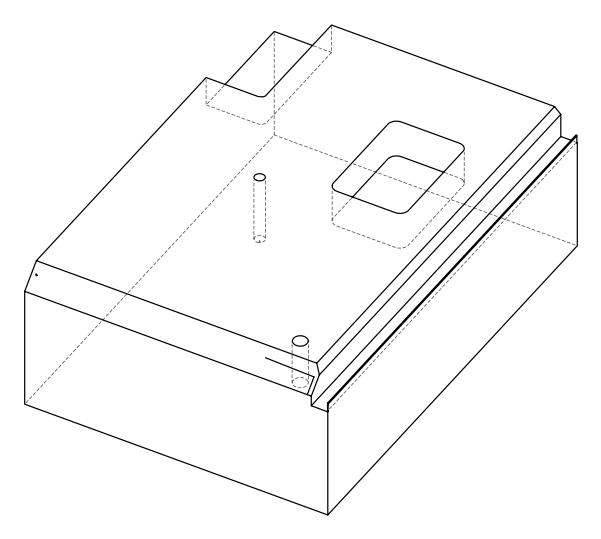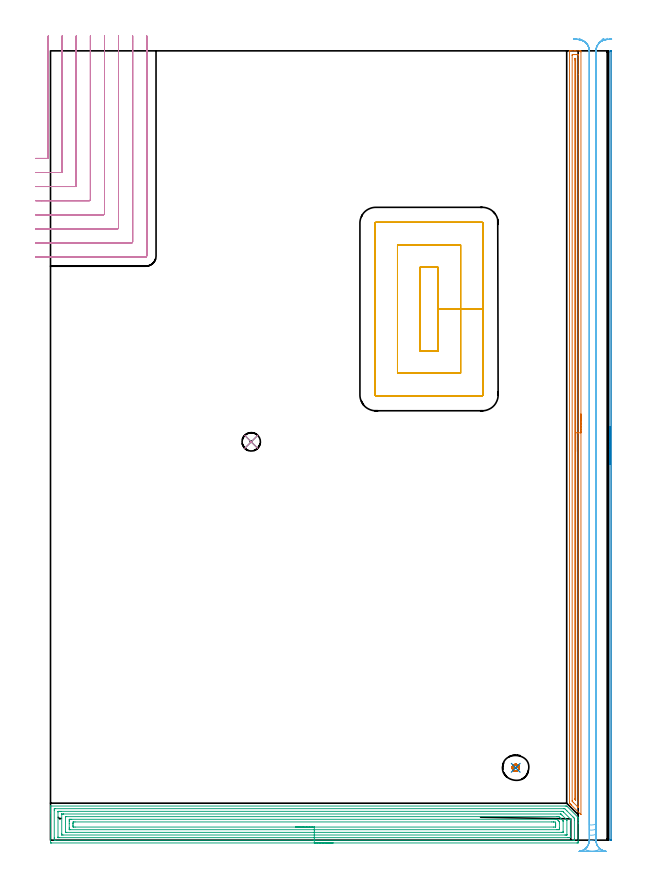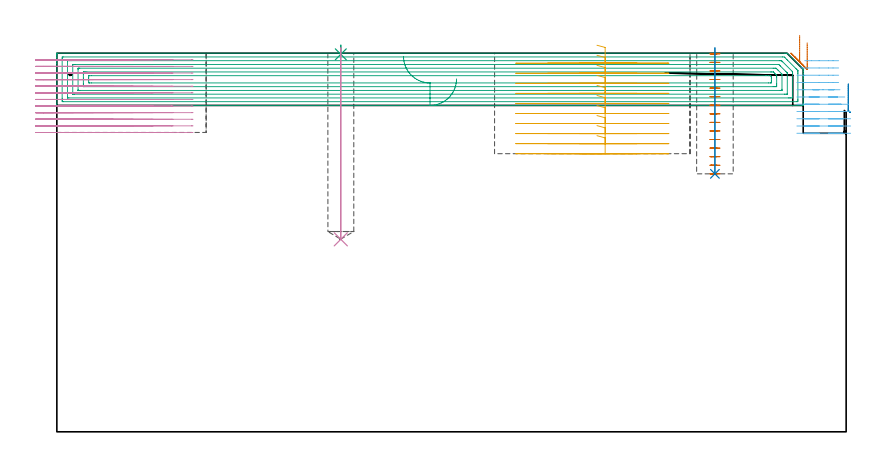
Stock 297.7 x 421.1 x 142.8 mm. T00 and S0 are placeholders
(PLAN: 10 operations, 7 tool changes, 91 min)
(1 AREA_MILL | FG_CHAMFER_SURFACE | UGT0205_001 | 9.86 min | 22833 mm3)
(2 AREA_MILL_1 | FG_CHAMFER_SURFACE_1 | UGT0205_001 | 3.51 min | 67674 mm3)
(3 AREA_MILL_2 | FG_CHAMFER_SURFACE_2 | UGT0205_001 | 16.09 min | 55456 mm3)
(4 MILL_CORNER_NOTCH_RECTANGULAR | CORNER_NOTCH_RECTANGULAR | NXT0201_010 | Follow Part, ap 2.5, ae 75% | 26.49 min | 193244 mm3)
(5 MILL_RECTANGULAR_POCKET | POCKET_RECTANGULAR_STRAIGHT | NXT0201_012 | Follow Part, ap 4, ae 75% | 13.84 min | 300823 mm3)
(6 MILL_RECTANGULAR_SLOT | SLOT_RECTANGULAR | NXT0201_011 | Follow Part, ap 3, ae 75% | 19.52 min | 119757 mm3)
(7 MILL_BLIND_HOLE_FROM_SOLID_MATERIAL | STEP1POCKET | NXT0201_010 | Spiral | 1.15 min | 6772 mm3)
(8 BORE_BLIND_HOLE | STEP1POCKET | UGT0332_073 | 0.19 min | 44 mm3)
(9 SPOT_DRILL | STEP1POCKET_1 | NXT0321_9005460120000 | 0.03 min | 23 mm3)
(10 DRILL_BLIND_HOLE_INTO_CENTER | STEP1POCKET_1 | UGT0301_212 | 0.29 min | 5109 mm3)
(TOOL UGT0205_001 | Chamfer Mill 20 x 3 x 45 deg. | D20 FL50 Z2)
(TOOL NXT0201_010 | ENDMILL 10mm [2P460-1000-NA 1630] | D10 FL30 Z6)
(TOOL NXT0201_012 | ENDMILL 16mm [2P460-1600-NA 1630] | D16 FL38 Z6)
(TOOL NXT0201_011 | ENDMILL 12mm [2P460-1200-NA 1630] | D12 FL38 Z6)
(TOOL UGT0332_073 | 13.8 mm Rough Boring Bar | D13.8)
(TOOL NXT0321_9005460120000 | NC Spot Drill, 142deg, 12mm, Carbide, Uncoated | D12 PA142 FL30 Z2)
(TOOL UGT0301_212 | Twist Drill 9.8 mm | D9.8 PA118 FL83 Z2)
(OP 1 AREA_MILL)
G17 G21 G94 G90
T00 M6
G54
G17 G0 G90 X283. Y227.35 S1061 M3
G43 Z152.8 H0
Z146.7
G94 G1 Y227.312 Z145.828 F250.
Y227.198 Z144.963
Y227.009 Z144.112
Y226.747 Z143.28
Y226.413 Z142.474
Y226.01 Z141.7
Y225.542 Z140.964
Y225.01 Z140.272
Y224.421 Z139.629
Y223.778 Z139.04
Y223.086 Z138.508
Y222.35 Z138.04
Y221.576 Z137.637
Y220.77 Z137.303
Y219.938 Z137.041
Y219.086 Z136.852
Y218.222 Z136.738
Y217.35 Z136.7
Y13.765
X282.993 Y13.619 Z136.706
X282.835 Y13.765 Z136.865
X282.814 Y13.786 Z136.886
X277.923 Y18.677 Z141.775
X277.753 Y18.844 Z141.941
X277.589 Y19.01 Z142.109
X277.476 Y19.123 Z142.222
X277.314 Y19.284 Z142.381
X277.17 Y19.429 Z142.527
X277.03 Y19.569 Z142.668
X276.905 Y19.696 Z142.791
X276.9 Y20.462 Z142.8
Y420.935
X276.906 Y421.09 Z142.793
X277.207 Y421.1 Z142.493
X277.541 Z142.158
X278.192 Z141.502
X279.397 Z140.3
X279.95 Z139.744
X282.31 Z137.386
X282.586 Y421.097 Z137.11
X282.992 Y421.09 Z136.705
X282.996 Y420.904 Z136.702
X282.999 Y420.488 Z136.701
X283. Y217.35 Z136.7
X281.586 Z138.114
X281.585 Y17.908 Z138.115
X281.584 Y17.784 Z138.116
X281.58 Y17.531 Z138.12
X281.579 Y17.485 Z138.121
X281.544 Y17.514 Z138.156
X281.501 Y17.553 Z138.199
X281.267 Y17.784 Z138.433
X279.071 Y19.979 Z140.629
X278.591 Y20.462 Z141.109
X278.427 Y20.635 Z141.273
X278.321 Y20.756 Z141.379
X278.319 Y20.847 Z141.381
X278.315 Y21.231 Z141.385
Y418.578
X278.316 Y418.702 Z141.384
X278.321 Y419.077 Z141.379
X278.687 Y419.093 Z141.013
X279.071 Y419.097 Z140.629
X279.559 Y419.1 Z140.141
X280.437 Z139.263
X281.316 Z138.384
X281.507 Y419.098 Z138.193
X281.537 Y419.096 Z138.163
X281.567 Y419.09 Z138.133
X281.579 Y419.083 Z138.121
X281.58 Y419.06 Z138.12
X281.585 Y418.827 Z138.115
X281.586 Y408.531 Z138.114
Y217.35
X280.172 Z139.528
X280.171 Y22.024 Z139.529
X280.167 Y21.355 Z139.533
X280.166 Y21.351 Z139.534
X280.151 Y21.355 Z139.549
X279.95 Y21.553 Z139.75
X279.781 Y21.728 Z139.919
X279.741 Y21.77 Z139.959
X279.735 Y21.874 Z139.965
X279.732 Y22.023 Z139.968
X279.729 Y22.248 Z139.971
Y416.248
X279.731 Y416.916 Z139.969
X279.733 Y417.028 Z139.967
X279.735 Y417.077 Z139.965
X279.777 Y417.092 Z139.923
X279.95 Z139.75
X280.13 Y417.09 Z139.57
X280.165 Y417.083 Z139.535
X280.168 Y417.051 Z139.532
X280.17 Y416.991 Z139.53
X280.171 Y416.916 Z139.529
X280.172 Y416.691 Z139.528
Y217.35
Y216.478 Z139.566
Y215.614 Z139.68
Y214.762 Z139.869
Y213.93 Z140.131
Y213.124 Z140.465
Y212.35 Z140.868
Y211.614 Z141.337
Y210.922 Z141.868
Y210.279 Z142.457
Y209.69 Z143.101
Y209.158 Z143.793
Y208.69 Z144.528
Y208.287 Z145.302
Y207.953 Z146.108
Y207.691 Z146.94
Y207.502 Z147.792
Y207.388 Z148.657
Y207.35 Z149.528
G0 Z152.8
M5
M2
(OP 2 AREA_MILL_1)
G17 G21 G94 G90
T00 M6
G54
G17 G0 G90 X298.5 Y200.55 S1061 M3
G43 Z152.8 H0
Z131.2
G94 G1 Y200.588 Z130.328 F250.
Y200.702 Z129.463
Y200.891 Z128.612
Y201.153 Z127.78
Y201.487 Z126.974
Y201.89 Z126.2
Y202.359 Z125.464
Y202.89 Z124.772
Y203.479 Z124.129
Y204.122 Z123.54
Y204.814 Z123.008
Y205.55 Z122.54
Y206.324 Z122.137
Y207.13 Z121.803
Y207.962 Z121.541
Y208.814 Z121.352
Y209.678 Z121.238
Y210.55 Z121.2
Y420.929
X298.502 Y421.09 Z121.188
X298.633 Y421.098 Z121.06
X298.768 Y421.1 Z120.931
X299.056 Z120.644
X299.194 Y421.09 Z120.505
X299.2 Y421.063 Z120.5
Y0.031
X299.194 Y0.01 Z120.505
X299.084 Y0. Z120.615
X298.768 Z120.931
X298.633 Y0.002 Z121.06
X298.503 Y0.01 Z121.188
X298.5 Y0.171 Z121.2
Y210.55
Y211.422 Z121.238
Y212.287 Z121.352
Y213.138 Z121.541
Y213.97 Z121.803
Y214.776 Z122.137
Y215.55 Z122.54
Y216.286 Z123.008
Y216.978 Z123.54
Y217.621 Z124.129
Y218.211 Z124.772
Y218.742 Z125.464
Y219.21 Z126.2
Y219.613 Z126.974
Y219.947 Z127.78
Y220.209 Z128.612
Y220.398 Z129.463
Y220.512 Z130.328
Y220.55 Z131.2
G0 Z152.8
M5
M2
(OP 3 AREA_MILL_2)
G17 G21 G94 G90
T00 M6
G54
G17 G0 G90 X150.75 Y-1.5 S1061 M3
G43 Z152.8 H0
Z133.1
G94 G1 X150.712 Z132.228 F250.
X150.598 Z131.364
X150.409 Z130.512
X150.147 Z129.68
X149.813 Z128.874
X149.41 Z128.1
X148.942 Z127.364
X148.41 Z126.672
X147.821 Z126.029
X147.178 Z125.44
X146.486 Z124.908
X145.75 Z124.44
X144.976 Z124.037
X144.17 Z123.703
X143.338 Z123.441
X142.486 Z123.252
X141.622 Z123.138
X140.75 Z123.1
X0.608
X0.248 Y-1.496 Z123.102
X0.01 Y-1.492 Z123.106
X0. Y-1.25 Z123.347
Y14.4 Z138.996
Y15.005 Z139.599
Y15.571 Z140.168
Y15.892 Z140.488
Y16.458 Z141.054
Y16.779 Z141.374
Y17.422 Z142.021
Y17.814 Z142.413
X0.007 Y18.169 Z142.76
X0.01 Y18.197 Z142.788
X0.162 Y18.2 Z142.8
X274.644
X275.395 Y18.195 Z142.791
X275.485 Y18.115 Z142.715
X281.421 Y12.179 Z136.777
X281.49 Y12.099 Z136.695
X281.5 Y12.022 Z136.62
Y11.899 Z136.498
Y11.211 Z135.81
Y10.568 Z135.163
Y9.36 Z133.957
Y8.794 Z133.388
Y-0.684 Z123.914
X281.498 Y-0.967 Z123.631
X281.492 Y-1.492 Z123.106
X281.423 Y-1.494 Z123.103
X280.892 Y-1.5 Z123.1
X140.75
Y-0.086 Z124.514
X2.4
X2.01 Y-0.079 Z124.521
X2.002 Y0.309 Z124.909
X2.001 Y0.808 Z125.408
X2. Y1.199 Z125.799
X2.001 Y15.892 Z140.492
X2.002 Y16.281 Z140.881
X2.01 Y16.779 Z141.379
X2.393 Y16.786 Z141.386
X273.745
X274.359 Y16.779 Z141.379
X274.644 Y16.503 Z141.103
X275.258 Y15.892 Z140.492
X275.536 Y15.614 Z140.214
X278.807 Y12.343 Z136.943
X279.107 Y12.042 Z136.642
X279.396 Y11.746 Z136.346
X279.466 Y11.672 Z136.272
X279.49 Y11.632 Z136.232
X279.494 Y11.586 Z136.186
X279.498 Y11.456 Z136.056
X279.5 Y11.065 Z135.665
Y10.568 Z135.168
X279.499 Y0.808 Z125.408
X279.498 Y0.419 Z125.019
X279.49 Y-0.079 Z124.521
X279.107 Y-0.086 Z124.514
X140.75
Y1.328 Z125.928
X4.547 Y1.329 Z125.929
X4.178 Y1.33 Z125.93
X4.056 Y1.333 Z125.933
X4.02 Y1.335 Z125.935
X4.01 Y1.4 Z126.
X4.004 Y1.518 Z126.118
X4.001 Y1.695 Z126.295
Y15.005 Z139.605
X4.002 Y15.18 Z139.78
X4.01 Y15.353 Z139.953
X4.178 Y15.364 Z139.964
X4.704 Y15.37 Z139.97
X5.071 Y15.371 Z139.971
X5.595
X272.49
X272.859 Y15.37 Z139.97
X273.227 Y15.365 Z139.965
X273.326 Y15.363 Z139.963
X273.378 Y15.315 Z139.915
X273.486 Y15.212 Z139.812
X273.696 Y15.005 Z139.605
X273.751 Y14.95 Z139.55
X277.322 Y11.379 Z135.979
X277.422 Y11.276 Z135.876
X277.469 Y11.224 Z135.824
X277.49 Y11.199 Z135.799
X277.493 Y11.1 Z135.7
X277.499 Y10.746 Z135.346
X277.5 Y10.568 Z135.168
X277.499 Y1.695 Z126.295
X277.498 Y1.52 Z126.12
X277.49 Y1.347 Z125.947
X277.322 Y1.335 Z125.935
X276.796 Y1.33 Z125.93
X276.429 Y1.329 Z125.929
X275.905 Y1.328 Z125.928
X140.75
Y2.743 Z127.343
X6.694
X6.086 Y2.748 Z127.348
X6.021 Y2.749 Z127.349
X6.01 Y2.832 Z127.432
X6. Y3.47 Z128.07
X6.001 Y13.656 Z138.256
X6.003 Y13.868 Z138.468
X6.006 Y13.921 Z138.521
X6.009 Y13.944 Z138.544
X6.023 Y13.95 Z138.55
X6.129 Y13.953 Z138.553
X6.856 Y13.957 Z138.557
X7.017
X272.127
X272.218 Y13.955 Z138.555
X272.263 Y13.953 Z138.553
X272.281 Y13.951 Z138.551
X272.351 Y13.888 Z138.488
X272.692 Y13.556 Z138.156
X272.859 Y13.392 Z137.992
X274.945 Y11.305 Z135.905
X275.236 Y11.009 Z135.609
X275.424 Y10.815 Z135.415
X275.49 Y10.735 Z135.335
X275.493 Y10.71 Z135.31
X275.499 Y10.605 Z135.205
Y3.044 Z127.644
X275.497 Y2.832 Z127.432
X275.494 Y2.779 Z127.379
X275.491 Y2.756 Z127.356
X275.477 Y2.75 Z127.35
X275.371 Y2.747 Z127.347
X274.644 Y2.743 Z127.343
X274.483
X140.75
Y4.157 Z128.757
X8.641
X8.44 Y4.159 Z128.759
X8.038 Y4.164 Z128.764
X8.009 Y4.168 Z128.768
X8.006 Y4.179 Z128.779
X8.003 Y4.21 Z128.81
X8.001 Y4.266 Z128.866
X8. Y4.357 Z128.957
Y12.093 Z136.693
X8.003 Y12.343 Z136.943
X8.008 Y12.502 Z137.102
X8.01 Y12.535 Z137.135
X8.105 Y12.538 Z137.138
X8.239 Y12.541 Z137.141
X8.44 Y12.543 Z137.143
X8.641
X270.181
X270.875 Y12.54 Z137.14
X271.073 Y12.536 Z137.136
X271.261 Y12.528 Z137.128
X271.452 Y12.343 Z136.943
X271.966 Y11.835 Z136.435
X273.232 Y10.568 Z135.168
X273.353 Y10.442 Z135.042
X273.447 Y10.342 Z134.942
X273.49 Y10.287 Z134.887
X273.492 Y10.249 Z134.849
X273.499 Y9.932 Z134.532
X273.5 Y4.607 Z129.207
X273.497 Y4.357 Z128.957
X273.492 Y4.198 Z128.798
X273.49 Y4.165 Z128.765
X273.395 Y4.162 Z128.762
X273.261 Y4.159 Z128.759
X273.06 Y4.157 Z128.757
X272.859
X140.75
Y5.571 Z130.171
X10.427
X10.096 Y5.573 Z130.173
X10.041 Y5.575 Z130.175
X10.017 Y5.578 Z130.178
X10.01 Y5.586 Z130.186
X10.004 Y5.665 Z130.265
X10.001 Y6.132 Z130.732
X10. Y6.556 Z131.156
Y8.794 Z133.394
Y10.105 Z134.705
X10.002 Y10.568 Z135.168
X10.006 Y10.987 Z135.587
X10.014 Y11.122 Z135.722
X10.145 Y11.124 Z135.724
X10.427 Y11.127 Z135.727
X10.756 Y11.129 Z135.729
X11.319
X269.288
X269.618 Y11.128 Z135.728
X270.181 Y11.123 Z135.723
X270.213 Y11.122 Z135.722
X270.249 Y11.091 Z135.691
X270.328 Y11.018 Z135.618
X270.482 Y10.868 Z135.468
X270.784 Y10.568 Z135.168
X271.073 Y10.279 Z134.879
X271.371 Y9.978 Z134.578
X271.442 Y9.902 Z134.502
X271.476 Y9.864 Z134.464
X271.49 Y9.821 Z134.421
X271.493 Y9.681 Z134.281
X271.499 Y9.258 Z133.858
X271.5 Y6.595 Z131.195
X271.498 Y6.132 Z130.732
X271.494 Y5.713 Z130.313
X271.486 Y5.578 Z130.178
X271.355 Y5.576 Z130.176
X271.073 Y5.573 Z130.173
X270.744 Y5.571 Z130.171
X270.181
X140.75
Y6.985 Z131.585
X13.105
X12.243 Y6.988 Z131.588
X12.212 Y6.991 Z131.591
X12.01 Y7.019 Z131.619
X12.004 Y7.226 Z131.826
X12.001 Y7.906 Z132.506
X12. Y8.117 Z132.717
X12.001 Y8.794 Z133.394
Y9.003 Z133.603
X12.01 Y9.681 Z134.281
X12.184 Y9.709 Z134.309
X12.212 Y9.711 Z134.311
X13.071 Y9.715 Z134.315
X267.469
X268.362 Y9.714 Z134.314
X268.395 Y9.713 Z134.313
X269.209 Y9.681 Z134.281
X269.288 Y9.608 Z134.208
X269.484 Y9.406 Z134.006
X269.494 Y9.004 Z133.604
X269.498 Y8.794 Z133.394
X269.5 Y8.583 Z133.183
X269.499 Y7.906 Z132.506
Y7.697 Z132.297
X269.49 Y7.019 Z131.619
X269.316 Y6.991 Z131.591
X269.288 Y6.989 Z131.589
X268.429 Y6.985 Z131.585
X140.75
X139.878 Z131.623
X139.014 Z131.737
X138.162 Z131.926
X137.33 Z132.188
X136.524 Z132.522
X135.75 Z132.925
X135.014 Z133.394
X134.322 Z133.925
X133.679 Z134.514
X133.09 Z135.157
X132.558 Z135.85
X132.09 Z136.585
X131.687 Z137.359
X131.353 Z138.165
X131.091 Z138.997
X130.902 Z139.849
X130.788 Z140.714
X130.75 Z141.585
G0 Z152.8
M5
M2
(OP 4 MILL_CORNER_NOTCH_RECTANGULAR)
G17 G21 G94 G90
T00 M6
G54
G17 G0 G90 X-8. Y363.7 S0 M3
G43 Z152.8 H1
Z140.308
G94 G1 X-5. F250.
X-1.695 F500.
G3 X-1.2 Y364.195 R0.5
G1 Y425.954
Y428.954 F250.
G0 Z152.8
X-8. Y356.2
Z140.308
G1 X-5.
X5.805 F500.
G3 X6.3 Y356.695 R0.5
G1 Y426.1
Y429.1 F250.
G0 Z152.8
X-8. Y348.7
Z140.308
G1 X-5.
X13.304 F500.
G3 X13.8 Y349.196 R0.5
G1 Y426.1
Y429.1 F250.
G0 Z152.8
X-8. Y341.2
Z140.308
G1 X-5.
X20.804 F500.
G3 X21.3 Y341.696 R0.5
G1 Y426.1
Y429.1 F250.
G0 Z152.8
X-8. Y333.7
Z140.308
G1 X-5.
X28.304 F500.
G3 X28.8 Y334.196 R0.5
G1 Y426.1
Y429.1 F250.
G0 Z152.8
X-8. Y326.2
Z140.308
G1 X-5.
X35.804 F500.
G3 X36.3 Y326.696 R0.5
G1 Y426.1
Y429.1 F250.
G0 Z152.8
X-8. Y318.7
Z140.308
G1 X-5.
X43.304 F500.
G3 X43.8 Y319.196 R0.5
G1 Y426.1
Y429.1 F250.
G0 Z152.8
X-8. Y311.2
Z140.308
G1 X-5.
X50.803 F500.
G3 X51.3 Y311.697 R0.5
G1 Y426.1
Y429.1 F250.
G0 Z152.8
X-8. Y363.7
Z137.817
G1 X-5.
X-1.695 F500.
G3 X-1.2 Y364.195 R0.5
G1 Y425.954
Y428.954 F250.
G0 Z152.8
X-8. Y356.2
Z137.817
G1 X-5.
X5.805 F500.
G3 X6.3 Y356.695 R0.5
G1 Y426.1
Y429.1 F250.
G0 Z152.8
X-8. Y348.7
Z137.817
G1 X-5.
X13.304 F500.
G3 X13.8 Y349.196 R0.5
G1 Y426.1
Y429.1 F250.
G0 Z152.8
X-8. Y341.2
Z137.817
G1 X-5.
X20.804 F500.
G3 X21.3 Y341.696 R0.5
G1 Y426.1
Y429.1 F250.
G0 Z152.8
X-8. Y333.7
Z137.817
G1 X-5.
X28.304 F500.
G3 X28.8 Y334.196 R0.5
G1 Y426.1
Y429.1 F250.
G0 Z152.8
X-8. Y326.2
Z137.817
G1 X-5.
X35.804 F500.
G3 X36.3 Y326.696 R0.5
G1 Y426.1
Y429.1 F250.
G0 Z152.8
X-8. Y318.7
Z137.817
G1 X-5.
X43.304 F500.
G3 X43.8 Y319.196 R0.5
G1 Y426.1
Y429.1 F250.
G0 Z152.8
X-8. Y311.2
Z137.817
G1 X-5.
X50.803 F500.
G3 X51.3 Y311.697 R0.5
G1 Y426.1
Y429.1 F250.
G0 Z152.8
X-8. Y363.7
Z135.325
G1 X-5.
X-1.695 F500.
G3 X-1.2 Y364.195 R0.5
G1 Y425.954
Y428.954 F250.
G0 Z152.8
X-8. Y356.2
Z135.325
G1 X-5.
X5.805 F500.
G3 X6.3 Y356.695 R0.5
G1 Y426.1
Y429.1 F250.
G0 Z152.8
X-8. Y348.7
Z135.325
G1 X-5.
X13.304 F500.
G3 X13.8 Y349.196 R0.5
G1 Y426.1
Y429.1 F250.
G0 Z152.8
X-8. Y341.2
Z135.325
G1 X-5.
X20.804 F500.
G3 X21.3 Y341.696 R0.5
G1 Y426.1
Y429.1 F250.
G0 Z152.8
X-8. Y333.7
Z135.325
G1 X-5.
X28.304 F500.
G3 X28.8 Y334.196 R0.5
G1 Y426.1
Y429.1 F250.
G0 Z152.8
X-8. Y326.2
Z135.325
G1 X-5.
X35.804 F500.
G3 X36.3 Y326.696 R0.5
G1 Y426.1
Y429.1 F250.
G0 Z152.8
X-8. Y318.7
Z135.325
G1 X-5.
X43.304 F500.
G3 X43.8 Y319.196 R0.5
G1 Y426.1
Y429.1 F250.
G0 Z152.8
X-8. Y311.2
Z135.325
G1 X-5.
X50.803 F500.
G3 X51.3 Y311.697 R0.5
G1 Y426.1
Y429.1 F250.
G0 Z152.8
X-8. Y363.7
Z132.833
G1 X-5.
X-1.695 F500.
G3 X-1.2 Y364.195 R0.5
G1 Y425.954
Y428.954 F250.
G0 Z152.8
X-8. Y356.2
Z132.833
G1 X-5.
X5.805 F500.
G3 X6.3 Y356.695 R0.5
G1 Y426.1
Y429.1 F250.
G0 Z152.8
X-8. Y348.7
Z132.833
G1 X-5.
X13.304 F500.
G3 X13.8 Y349.196 R0.5
G1 Y426.1
Y429.1 F250.
G0 Z152.8
X-8. Y341.2
Z132.833
G1 X-5.
X20.804 F500.
G3 X21.3 Y341.696 R0.5
G1 Y426.1
Y429.1 F250.
G0 Z152.8
X-8. Y333.7
Z132.833
G1 X-5.
X28.304 F500.
G3 X28.8 Y334.196 R0.5
G1 Y426.1
Y429.1 F250.
G0 Z152.8
X-8. Y326.2
Z132.833
G1 X-5.
X35.804 F500.
G3 X36.3 Y326.696 R0.5
G1 Y426.1
Y429.1 F250.
G0 Z152.8
X-8. Y318.7
Z132.833
G1 X-5.
X43.304 F500.
G3 X43.8 Y319.196 R0.5
G1 Y426.1
Y429.1 F250.
G0 Z152.8
X-8. Y311.2
Z132.833
G1 X-5.
X50.803 F500.
G3 X51.3 Y311.697 R0.5
G1 Y426.1
Y429.1 F250.
G0 Z152.8
X-8. Y363.7
Z130.342
G1 X-5.
X-1.695 F500.
G3 X-1.2 Y364.195 R0.5
G1 Y425.954
Y428.954 F250.
G0 Z152.8
X-8. Y356.2
Z130.342
G1 X-5.
X5.805 F500.
G3 X6.3 Y356.695 R0.5
G1 Y426.1
Y429.1 F250.
G0 Z152.8
X-8. Y348.7
Z130.342
G1 X-5.
X13.304 F500.
G3 X13.8 Y349.196 R0.5
G1 Y426.1
Y429.1 F250.
G0 Z152.8
X-8. Y341.2
Z130.342
G1 X-5.
X20.804 F500.
G3 X21.3 Y341.696 R0.5
G1 Y426.1
Y429.1 F250.
G0 Z152.8
X-8. Y333.7
Z130.342
G1 X-5.
X28.304 F500.
G3 X28.8 Y334.196 R0.5
G1 Y426.1
Y429.1 F250.
G0 Z152.8
X-8. Y326.2
Z130.342
G1 X-5.
X35.804 F500.
G3 X36.3 Y326.696 R0.5
G1 Y426.1
Y429.1 F250.
G0 Z152.8
X-8. Y318.7
Z130.342
G1 X-5.
X43.304 F500.
G3 X43.8 Y319.196 R0.5
G1 Y426.1
Y429.1 F250.
G0 Z152.8
X-8. Y311.2
Z130.342
G1 X-5.
X50.803 F500.
G3 X51.3 Y311.697 R0.5
G1 Y426.1
Y429.1 F250.
G0 Z152.8
X-8. Y363.7
Z127.85
G1 X-5.
X-1.695 F500.
G3 X-1.2 Y364.195 R0.5
G1 Y425.954
Y428.954 F250.
G0 Z152.8
X-8. Y356.2
Z127.85
G1 X-5.
X5.805 F500.
G3 X6.3 Y356.695 R0.5
G1 Y426.1
Y429.1 F250.
G0 Z152.8
X-8. Y348.7
Z127.85
G1 X-5.
X13.304 F500.
G3 X13.8 Y349.196 R0.5
G1 Y426.1
Y429.1 F250.
G0 Z152.8
X-8. Y341.2
Z127.85
G1 X-5.
X20.804 F500.
G3 X21.3 Y341.696 R0.5
G1 Y426.1
Y429.1 F250.
G0 Z152.8
X-8. Y333.7
Z127.85
G1 X-5.
X28.304 F500.
G3 X28.8 Y334.196 R0.5
G1 Y426.1
Y429.1 F250.
G0 Z152.8
X-8. Y326.2
Z127.85
G1 X-5.
X35.804 F500.
G3 X36.3 Y326.696 R0.5
G1 Y426.1
Y429.1 F250.
G0 Z152.8
X-8. Y318.7
Z127.85
G1 X-5.
X43.303 F500.
G3 X43.8 Y319.197 R0.5
G1 Y426.1
Y429.1 F250.
G0 Z152.8
X-8. Y311.2
Z127.85
G1 X-5.
X50.803 F500.
G3 X51.3 Y311.697 R0.5
G1 Y426.1
Y429.1 F250.
G0 Z152.8
X-8. Y363.7
Z125.358
G1 X-5.
X-1.695 F500.
G3 X-1.2 Y364.195 R0.5
G1 Y425.954
Y428.954 F250.
G0 Z152.8
X-8. Y356.2
Z125.358
G1 X-5.
X5.805 F500.
G3 X6.3 Y356.695 R0.5
G1 Y426.1
Y429.1 F250.
G0 Z152.8
X-8. Y348.7
Z125.358
G1 X-5.
X13.304 F500.
G3 X13.8 Y349.196 R0.5
G1 Y426.1
Y429.1 F250.
G0 Z152.8
X-8. Y341.2
Z125.358
G1 X-5.
X20.804 F500.
G3 X21.3 Y341.696 R0.5
G1 Y426.1
Y429.1 F250.
G0 Z152.8
X-8. Y333.7
Z125.358
G1 X-5.
X28.304 F500.
G3 X28.8 Y334.196 R0.5
G1 Y426.1
Y429.1 F250.
G0 Z152.8
X-8. Y326.2
Z125.358
G1 X-5.
X35.804 F500.
G3 X36.3 Y326.696 R0.5
G1 Y426.1
Y429.1 F250.
G0 Z152.8
X-8. Y318.7
Z125.358
G1 X-5.
X43.303 F500.
G3 X43.8 Y319.197 R0.5
G1 Y426.1
Y429.1 F250.
G0 Z152.8
X-8. Y311.2
Z125.358
G1 X-5.
X50.803 F500.
G3 X51.3 Y311.697 R0.5
G1 Y426.1
Y429.1 F250.
G0 Z152.8
X-8. Y363.7
Z122.867
G1 X-5.
X-1.695 F500.
G3 X-1.2 Y364.195 R0.5
G1 Y425.954
Y428.954 F250.
G0 Z152.8
X-8. Y356.2
Z122.867
G1 X-5.
X5.805 F500.
G3 X6.3 Y356.695 R0.5
G1 Y426.1
Y429.1 F250.
G0 Z152.8
X-8. Y348.7
Z122.867
G1 X-5.
X13.304 F500.
G3 X13.8 Y349.196 R0.5
G1 Y426.1
Y429.1 F250.
G0 Z152.8
X-8. Y341.2
Z122.867
G1 X-5.
X20.804 F500.
G3 X21.3 Y341.696 R0.5
G1 Y426.1
Y429.1 F250.
G0 Z152.8
X-8. Y333.7
Z122.867
G1 X-5.
X28.304 F500.
G3 X28.8 Y334.196 R0.5
G1 Y426.1
Y429.1 F250.
G0 Z152.8
X-8. Y326.2
Z122.867
G1 X-5.
X35.804 F500.
G3 X36.3 Y326.696 R0.5
G1 Y426.1
Y429.1 F250.
G0 Z152.8
X-8. Y318.7
Z122.867
G1 X-5.
X43.304 F500.
G3 X43.8 Y319.196 R0.5
G1 Y426.1
Y429.1 F250.
G0 Z152.8
X-8. Y311.2
Z122.867
G1 X-5.
X50.803 F500.
G3 X51.3 Y311.697 R0.5
G1 Y426.1
Y429.1 F250.
G0 Z152.8
X-8. Y363.7
Z120.375
G1 X-5.
X-1.695 F500.
G3 X-1.2 Y364.195 R0.5
G1 Y425.954
Y428.954 F250.
G0 Z152.8
X-8. Y356.2
Z120.375
G1 X-5.
X5.805 F500.
G3 X6.3 Y356.695 R0.5
G1 Y426.1
Y429.1 F250.
G0 Z152.8
X-8. Y348.7
Z120.375
G1 X-5.
X13.304 F500.
G3 X13.8 Y349.196 R0.5
G1 Y426.1
Y429.1 F250.
G0 Z152.8
X-8. Y341.2
Z120.375
G1 X-5.
X20.804 F500.
G3 X21.3 Y341.696 R0.5
G1 Y426.1
Y429.1 F250.
G0 Z152.8
X-8. Y333.7
Z120.375
G1 X-5.
X28.304 F500.
G3 X28.8 Y334.196 R0.5
G1 Y426.1
Y429.1 F250.
G0 Z152.8
X-8. Y326.2
Z120.375
G1 X-5.
X35.804 F500.
G3 X36.3 Y326.696 R0.5
G1 Y426.1
Y429.1 F250.
G0 Z152.8
X-8. Y318.7
Z120.375
G1 X-5.
X43.304 F500.
G3 X43.8 Y319.196 R0.5
G1 Y426.1
Y429.1 F250.
G0 Z152.8
X-8. Y311.2
Z120.375
G1 X-5.
X50.803 F500.
G3 X51.3 Y311.697 R0.5
G1 Y426.1
Y429.1 F250.
G0 Z152.8
X-8. Y363.7
Z117.883
G1 X-5.
X-1.695 F500.
G3 X-1.2 Y364.195 R0.5
G1 Y425.954
Y428.954 F250.
G0 Z152.8
X-8. Y356.2
Z117.883
G1 X-5.
X5.805 F500.
G3 X6.3 Y356.695 R0.5
G1 Y426.1
Y429.1 F250.
G0 Z152.8
X-8. Y348.7
Z117.883
G1 X-5.
X13.304 F500.
G3 X13.8 Y349.196 R0.5
G1 Y426.1
Y429.1 F250.
G0 Z152.8
X-8. Y341.2
Z117.883
G1 X-5.
X20.804 F500.
G3 X21.3 Y341.696 R0.5
G1 Y426.1
Y429.1 F250.
G0 Z152.8
X-8. Y333.7
Z117.883
G1 X-5.
X28.304 F500.
G3 X28.8 Y334.196 R0.5
G1 Y426.1
Y429.1 F250.
G0 Z152.8
X-8. Y326.2
Z117.883
G1 X-5.
X35.804 F500.
G3 X36.3 Y326.696 R0.5
G1 Y426.1
Y429.1 F250.
G0 Z152.8
X-8. Y318.7
Z117.883
G1 X-5.
X43.304 F500.
G3 X43.8 Y319.196 R0.5
G1 Y426.1
Y429.1 F250.
G0 Z152.8
X-8. Y311.2
Z117.883
G1 X-5.
X50.803 F500.
G3 X51.3 Y311.697 R0.5
G1 Y426.1
Y429.1 F250.
G0 Z152.8
X-8. Y363.7
Z115.392
G1 X-5.
X-1.695 F500.
G3 X-1.2 Y364.195 R0.5
G1 Y425.954
Y428.954 F250.
G0 Z152.8
X-8. Y356.2
Z115.392
G1 X-5.
X5.805 F500.
G3 X6.3 Y356.695 R0.5
G1 Y426.1
Y429.1 F250.
G0 Z152.8
X-8. Y348.7
Z115.392
G1 X-5.
X13.304 F500.
G3 X13.8 Y349.196 R0.5
G1 Y426.1
Y429.1 F250.
G0 Z152.8
X-8. Y341.2
Z115.392
G1 X-5.
X20.804 F500.
G3 X21.3 Y341.696 R0.5
G1 Y426.1
Y429.1 F250.
G0 Z152.8
X-8. Y333.7
Z115.392
G1 X-5.
X28.304 F500.
G3 X28.8 Y334.196 R0.5
G1 Y426.1
Y429.1 F250.
G0 Z152.8
X-8. Y326.2
Z115.392
G1 X-5.
X35.804 F500.
G3 X36.3 Y326.696 R0.5
G1 Y426.1
Y429.1 F250.
G0 Z152.8
X-8. Y318.7
Z115.392
G1 X-5.
X43.304 F500.
G3 X43.8 Y319.196 R0.5
G1 Y426.1
Y429.1 F250.
G0 Z152.8
X-8. Y311.2
Z115.392
G1 X-5.
X50.803 F500.
G3 X51.3 Y311.697 R0.5
G1 Y426.1
Y429.1 F250.
G0 Z152.8
X-8. Y363.7
Z112.9
G1 X-5.
X-1.695 F500.
G3 X-1.2 Y364.195 R0.5
G1 Y425.954
Y428.954 F250.
G0 Z152.8
X-8. Y356.2
Z112.9
G1 X-5.
X5.805 F500.
G3 X6.3 Y356.695 R0.5
G1 Y426.1
Y429.1 F250.
G0 Z152.8
X-8. Y348.7
Z112.9
G1 X-5.
X13.304 F500.
G3 X13.8 Y349.196 R0.5
G1 Y426.1
Y429.1 F250.
G0 Z152.8
X-8. Y341.2
Z112.9
G1 X-5.
X20.804 F500.
G3 X21.3 Y341.696 R0.5
G1 Y426.1
Y429.1 F250.
G0 Z152.8
X-8. Y333.7
Z112.9
G1 X-5.
X28.304 F500.
G3 X28.8 Y334.196 R0.5
G1 Y426.1
Y429.1 F250.
G0 Z152.8
X-8. Y326.2
Z112.9
G1 X-5.
X35.804 F500.
G3 X36.3 Y326.696 R0.5
G1 Y426.1
Y429.1 F250.
G0 Z152.8
X-8. Y318.7
Z112.9
G1 X-5.
X43.304 F500.
G3 X43.8 Y319.196 R0.5
G1 Y426.1
Y429.1 F250.
G0 Z152.8
X-8. Y311.2
Z112.9
G1 X-5.
X50.803 F500.
G3 X51.3 Y311.697 R0.5
G1 Y426.1
Y429.1 F250.
G0 Z152.8
M5
M2
(OP 5 MILL_RECTANGULAR_POCKET)
G17 G21 G94 G90
T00 M6
G54
G17 G0 G90 X203.709 Y261.1 S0 M3
G43 Z152.8 H1
Z145.8
G94 G1 X206.8 Z144.972 F250.
Y283.35 Z139.01
Y305.6 F500.
X197.1
Y261.1
X206.8
Y283.35
X218.8
Y317.6
X185.1
Y249.1
X218.8
Y283.35
X230.8
Y329.2
G3 X230.4 Y329.6 R0.4
G1 X173.5
G3 X173.1 Y329.2 R0.4
G1 Y237.5
G3 X173.5 Y237.1 R0.4
G1 X230.4
G3 X230.8 Y237.5 R0.4
G1 Y283.35
Y284.35
G0 X203.709 Y261.1 Z142.01
G1 X206.8 Z141.182 F250.
Y283.35 Z135.22
Y305.6 F500.
X197.1
Y261.1
X206.8
Y283.35
X218.8
Y317.6
X185.1
Y249.1
X218.8
Y283.35
X230.8
Y329.2
G3 X230.4 Y329.6 R0.4
G1 X173.5
G3 X173.1 Y329.2 R0.4
G1 Y237.5
G3 X173.5 Y237.1 R0.4
G1 X230.4
G3 X230.8 Y237.5 R0.4
G1 Y283.35
Y284.35
G0 X203.709 Y261.1 Z138.22
G1 X206.8 Z137.392 F250.
Y283.35 Z131.43
Y305.6 F500.
X197.1
Y261.1
X206.8
Y283.35
X218.8
Y317.6
X185.1
Y249.1
X218.8
Y283.35
X230.8
Y329.2
G3 X230.4 Y329.6 R0.4
G1 X173.5
G3 X173.1 Y329.2 R0.4
G1 Y237.5
G3 X173.5 Y237.1 R0.4
G1 X230.4
G3 X230.8 Y237.5 R0.4
G1 Y283.35
Y284.35
G0 X203.709 Y261.1 Z134.43
G1 X206.8 Z133.602 F250.
Y283.35 Z127.64
Y305.6 F500.
X197.1
Y261.1
X206.8
Y283.35
X218.8
Y317.6
X185.1
Y249.1
X218.8
Y283.35
X230.8
Y329.2
G3 X230.4 Y329.6 R0.4
G1 X173.5
G3 X173.1 Y329.2 R0.4
G1 Y237.5
G3 X173.5 Y237.1 R0.4
G1 X230.4
G3 X230.8 Y237.5 R0.4
G1 Y283.35
Y284.35
G0 X203.709 Y261.1 Z130.64
G1 X206.8 Z129.812 F250.
Y283.35 Z123.85
Y305.6 F500.
X197.1
Y261.1
X206.8
Y283.35
X218.8
Y317.6
X185.1
Y249.1
X218.8
Y283.35
X230.8
Y329.2
G3 X230.4 Y329.6 R0.4
G1 X173.5
G3 X173.1 Y329.2 R0.4
G1 Y237.5
G3 X173.5 Y237.1 R0.4
G1 X230.4
G3 X230.8 Y237.5 R0.4
G1 Y283.35
Y284.35
G0 X203.709 Y261.1 Z126.85
G1 X206.8 Z126.022 F250.
Y283.35 Z120.06
Y305.6 F500.
X197.1
Y261.1
X206.8
Y283.35
X218.8
Y317.6
X185.1
Y249.1
X218.8
Y283.35
X230.8
Y329.2
G3 X230.4 Y329.6 R0.4
G1 X173.5
G3 X173.1 Y329.2 R0.4
G1 Y237.5
G3 X173.5 Y237.1 R0.4
G1 X230.4
G3 X230.8 Y237.5 R0.4
G1 Y283.35
Y284.35
G0 X203.709 Y261.1 Z123.06
G1 X206.8 Z122.232 F250.
Y283.35 Z116.27
Y305.6 F500.
X197.1
Y261.1
X206.8
Y283.35
X218.8
Y317.6
X185.1
Y249.1
X218.8
Y283.35
X230.8
Y329.2
G3 X230.4 Y329.6 R0.4
G1 X173.5
G3 X173.1 Y329.2 R0.4
G1 Y237.5
G3 X173.5 Y237.1 R0.4
G1 X230.4
G3 X230.8 Y237.5 R0.4
G1 Y283.35
Y284.35
G0 X203.709 Y261.1 Z119.27
G1 X206.8 Z118.442 F250.
Y283.35 Z112.48
Y305.6 F500.
X197.1
Y261.1
X206.8
Y283.35
X218.8
Y317.6
X185.1
Y249.1
X218.8
Y283.35
X230.8
Y329.2
G3 X230.4 Y329.6 R0.4
G1 X173.5
G3 X173.1 Y329.2 R0.4
G1 Y237.5
G3 X173.5 Y237.1 R0.4
G1 X230.4
G3 X230.8 Y237.5 R0.4
G1 Y283.35
Y284.35
G0 X203.709 Y261.1 Z115.48
G1 X206.8 Z114.652 F250.
Y283.35 Z108.69
Y305.6 F500.
X197.1
Y261.1
X206.8
Y283.35
X218.8
Y317.6
X185.1
Y249.1
X218.8
Y283.35
X230.8
Y329.2
G3 X230.4 Y329.6 R0.4
G1 X173.5
G3 X173.1 Y329.2 R0.4
G1 Y237.5
G3 X173.5 Y237.1 R0.4
G1 X230.4
G3 X230.8 Y237.5 R0.4
G1 Y283.35
Y284.35
G0 X203.709 Y261.1 Z111.69
G1 X206.8 Z110.862 F250.
Y283.35 Z104.9
Y305.6 F500.
X197.1
Y261.1
X206.8
Y283.35
X218.8
Y317.6
X185.1
Y249.1
X218.8
Y283.35
X230.8
Y329.2
G3 X230.4 Y329.6 R0.4
G1 X173.5
G3 X173.1 Y329.2 R0.4
G1 Y237.5
G3 X173.5 Y237.1 R0.4
G1 X230.4
G3 X230.8 Y237.5 R0.4
G1 Y283.35
Y284.35
G0 Z152.8
M5
M2
(OP 6 MILL_RECTANGULAR_SLOT)
G17 G21 G94 G90
T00 M6
G54
G17 G0 G90 X282.072 Y427.784 S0 M3
G43 Z152.8 H1
Z139.964
G94 G1 X284.631 Y426.218 F250.
G2 X287.5 Y421.1 R6. F500.
G1 Y8.159
G3 X291. Y8.621 R6.
G1 Y421.1
G2 X292.75 Y425.335 R6.
G1 X294.868 Y427.46 F250.
G0 X280.454 Y427.726 Z137.227
G1 X283.314 Y426.819
G2 X287.5 Y421.1 R6. F500.
G1 Y5.415
G3 X291. Y5.877 R6.
G1 Y421.1
G2 X292.75 Y425.335 R6.
G1 X294.868 Y427.46 F250.
G0 X279.114 Y427.37 Z134.491
G1 X282.099 Y427.07
G2 X287.5 Y421.1 R6. F500.
G1 Y2.681
G3 X291. Y3.143 R6.
G1 Y421.1
G2 X292.75 Y425.335 R6.
G1 X294.868 Y427.46 F250.
G0 X279.114 Y427.37 Z131.755
G1 X282.099 Y427.07
G2 X287.5 Y421.1 R6. F500.
G1 Y0.
Y-0.065
G3 X291. Y0.397 R6.
G1 Y421.1
G2 X292.75 Y425.335 R6.
G1 X294.868 Y427.46 F250.
G0 X279.115 Y427.37 Z129.018
G1 X282.099 Y427.07
G2 X287.5 Y421.1 R6. F500.
G1 Y0.
G2 X285.147 Y-4.765 R6.
G3 X288.793 Y-6. R6.
G1 X289.181
G3 X293.091 Y-4.552 R6.
G2 X291. Y0. R6.
G1 Y421.1
G2 X293.091 Y425.652 R6.
G1 X295.367 Y427.606 F250.
G0 X279.114 Y427.37 Z126.282
G1 X282.099 Y427.07
G2 X287.5 Y421.1 R6. F500.
G1 Y0.
G2 X283.777 Y-5.551 R6.
G1 X283.766 Y-5.579
G3 X285.974 Y-6. R6.
G1 X291.918
G3 X294.459 Y-5.435 R6.
G2 X291. Y0. R6.
G1 Y421.1
G2 X294.459 Y426.535 R6.
G1 X297.177 Y427.806 F250.
G0 X279.114 Y427.37 Z123.545
G1 X282.099 Y427.07
G2 X287.5 Y421.1 R6. F500.
G1 Y0.
G2 X282.27 Y-5.95 R6.
G1 X282.268 Y-5.98
G3 X282.753 Y-6. R6.
G1 X294.654
G3 X295.756 Y-5.898 R6.
G1 X295.75 Y-5.868
G2 X291. Y0. R6.
G1 Y421.1
G2 X295.751 Y426.968 R6.
G1 X298.685 Y427.593 F250.
G0 X279.114 Y427.37 Z120.809
G1 X282.099 Y427.07
G2 X287.5 Y421.1 R6. F500.
G1 Y0.
G2 X282.099 Y-5.97 R6.
G1 Y-6.
X296.401
Y-5.97
G2 X291. Y0. R6.
G1 Y421.1
G2 X296.401 Y427.07 R6.
G1 X299.386 Y427.37 F250.
G0 X279.114 Z118.073
G1 X282.099 Y427.07
G2 X287.5 Y421.1 R6. F500.
G1 Y0.
G2 X282.099 Y-5.97 R6.
G1 Y-6.
X296.401
Y-5.97
G2 X291. Y0. R6.
G1 Y421.1
G2 X296.401 Y427.07 R6.
G1 X299.386 Y427.37 F250.
G0 X279.114 Z115.336
G1 X282.099 Y427.07
G2 X287.5 Y421.1 R6. F500.
G1 Y0.
G2 X282.099 Y-5.97 R6.
G1 Y-6.
X296.401
Y-5.97
G2 X291. Y0. R6.
G1 Y421.1
G2 X296.401 Y427.07 R6.
G1 X299.386 Y427.37 F250.
G0 X279.114 Z112.6
G1 X282.099 Y427.07
G2 X287.5 Y421.1 R6. F500.
G1 Y0.
G2 X282.099 Y-5.97 R6.
G1 Y-6.
X296.401
Y-5.97
G2 X291. Y0. R6.
G1 Y421.1
G2 X296.401 Y427.07 R6.
G1 X299.386 Y427.37 F250.
G0 Z152.8
M5
M2
(OP 7 MILL_BLIND_HOLE_FROM_SOLID_MATERIAL)
G17 G21 G94 G90
T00 M6
G54
G17 G0 G90 X248.2 Y38.6 S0 M3
G43 Z152.8 H1
Z142.567
G94 G3 X248.739 Y39.961 R0.787 F250.
X246.815 Y39.901 R1.361
X246.899 Y37.215 R1.9
X246.815 Y39.901 R-1.9
X246.857 Y38.558 R0.95
X248.2 Y38.6 R0.95
G0 Z139.333
G3 X248.739 Y39.961 R0.787
X246.815 Y39.901 R1.361
X246.899 Y37.215 R1.9
X246.815 Y39.901 R-1.9
X246.857 Y38.558 R0.95
X248.2 Y38.6 R0.95
G0 Z136.1
G3 X248.739 Y39.961 R0.787
X246.815 Y39.901 R1.361
X246.899 Y37.215 R1.9
X246.815 Y39.901 R-1.9
X246.857 Y38.558 R0.95
X248.2 Y38.6 R0.95
G0 Z132.867
G3 X248.739 Y39.961 R0.787
X246.815 Y39.901 R1.361
X246.899 Y37.215 R1.9
X246.815 Y39.901 R-1.9
X246.857 Y38.558 R0.95
X248.2 Y38.6 R0.95
G0 Z129.633
G3 X248.739 Y39.961 R0.787
X246.815 Y39.901 R1.361
X246.899 Y37.215 R1.9
X246.815 Y39.901 R-1.9
X246.857 Y38.558 R0.95
X248.2 Y38.6 R0.95
G0 Z126.4
G3 X248.739 Y39.961 R0.787
X246.815 Y39.901 R1.361
X246.899 Y37.215 R1.9
X246.815 Y39.901 R-1.9
X246.857 Y38.558 R0.95
X248.2 Y38.6 R0.95
G0 Z123.167
G3 X248.739 Y39.961 R0.787
X246.815 Y39.901 R1.361
X246.899 Y37.215 R1.9
X246.815 Y39.901 R-1.9
X246.857 Y38.558 R0.95
X248.2 Y38.6 R0.95
G0 Z119.933
G3 X248.739 Y39.961 R0.787
X246.815 Y39.901 R1.361
X246.899 Y37.215 R1.9
X246.815 Y39.901 R-1.9
X246.857 Y38.558 R0.95
X248.2 Y38.6 R0.95
G0 Z116.7
G3 X248.739 Y39.961 R0.787
X246.815 Y39.901 R1.361
X246.899 Y37.215 R1.9
X246.815 Y39.901 R-1.9
X246.857 Y38.558 R0.95
X248.2 Y38.6 R0.95
G0 Z113.467
G3 X248.739 Y39.961 R0.787
X246.815 Y39.901 R1.361
X246.899 Y37.215 R1.9
X246.815 Y39.901 R-1.9
X246.857 Y38.558 R0.95
X248.2 Y38.6 R0.95
G0 Z110.233
G3 X248.739 Y39.961 R0.787
X246.815 Y39.901 R1.361
X246.899 Y37.215 R1.9
X246.815 Y39.901 R-1.9
X246.857 Y38.558 R0.95
X248.2 Y38.6 R0.95
G0 Z107.
G3 X248.739 Y39.961 R0.787
X246.815 Y39.901 R1.361
X246.899 Y37.215 R1.9
X246.815 Y39.901 R-1.9
X246.857 Y38.558 R0.95
X248.2 Y38.6 R0.95
G0 Z103.767
G3 X248.739 Y39.961 R0.787
X246.815 Y39.901 R1.361
X246.899 Y37.215 R1.9
X246.815 Y39.901 R-1.9
X246.857 Y38.558 R0.95
X248.2 Y38.6 R0.95
G0 Z100.533
G3 X248.739 Y39.961 R0.787
X246.815 Y39.901 R1.361
X246.899 Y37.215 R1.9
X246.815 Y39.901 R-1.9
X246.857 Y38.558 R0.95
X248.2 Y38.6 R0.95
G0 Z97.3
G3 X248.739 Y39.961 R0.787
X246.815 Y39.901 R1.361
X246.899 Y37.215 R1.9
X246.815 Y39.901 R-1.9
X246.857 Y38.558 R0.95
X248.2 Y38.6 R0.95
G0 Z152.8
M5
M2
(OP 8 BORE_BLIND_HOLE)
G17 G21 G94 G90
T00 M6
G54
G17 G0 G90 X248.2 Y38.6 S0 M3
G43 Z152.8 H0
G94 G85 G98 Z97.3 F250. R144.8
G80
M5
M2
(OP 9 SPOT_DRILL)
G17 G21 G94 G90
T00 M6
G54
G17 G0 G90 X107.1 Y212.5 S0 M3
G43 Z152.8 H0
G94 G81 G98 Z142.378 F250. R145.8
G80
M5
M2
(OP 10 DRILL_BLIND_HOLE_INTO_CENTER)
G17 G21 G94 G90
T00 M6
G54
G17 G0 G90 X107.1 Y212.5 S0 M3
G43 Z152.8 H0
G94 G81 G98 Z72.6 F250. R144.8
G80
M5
M2
